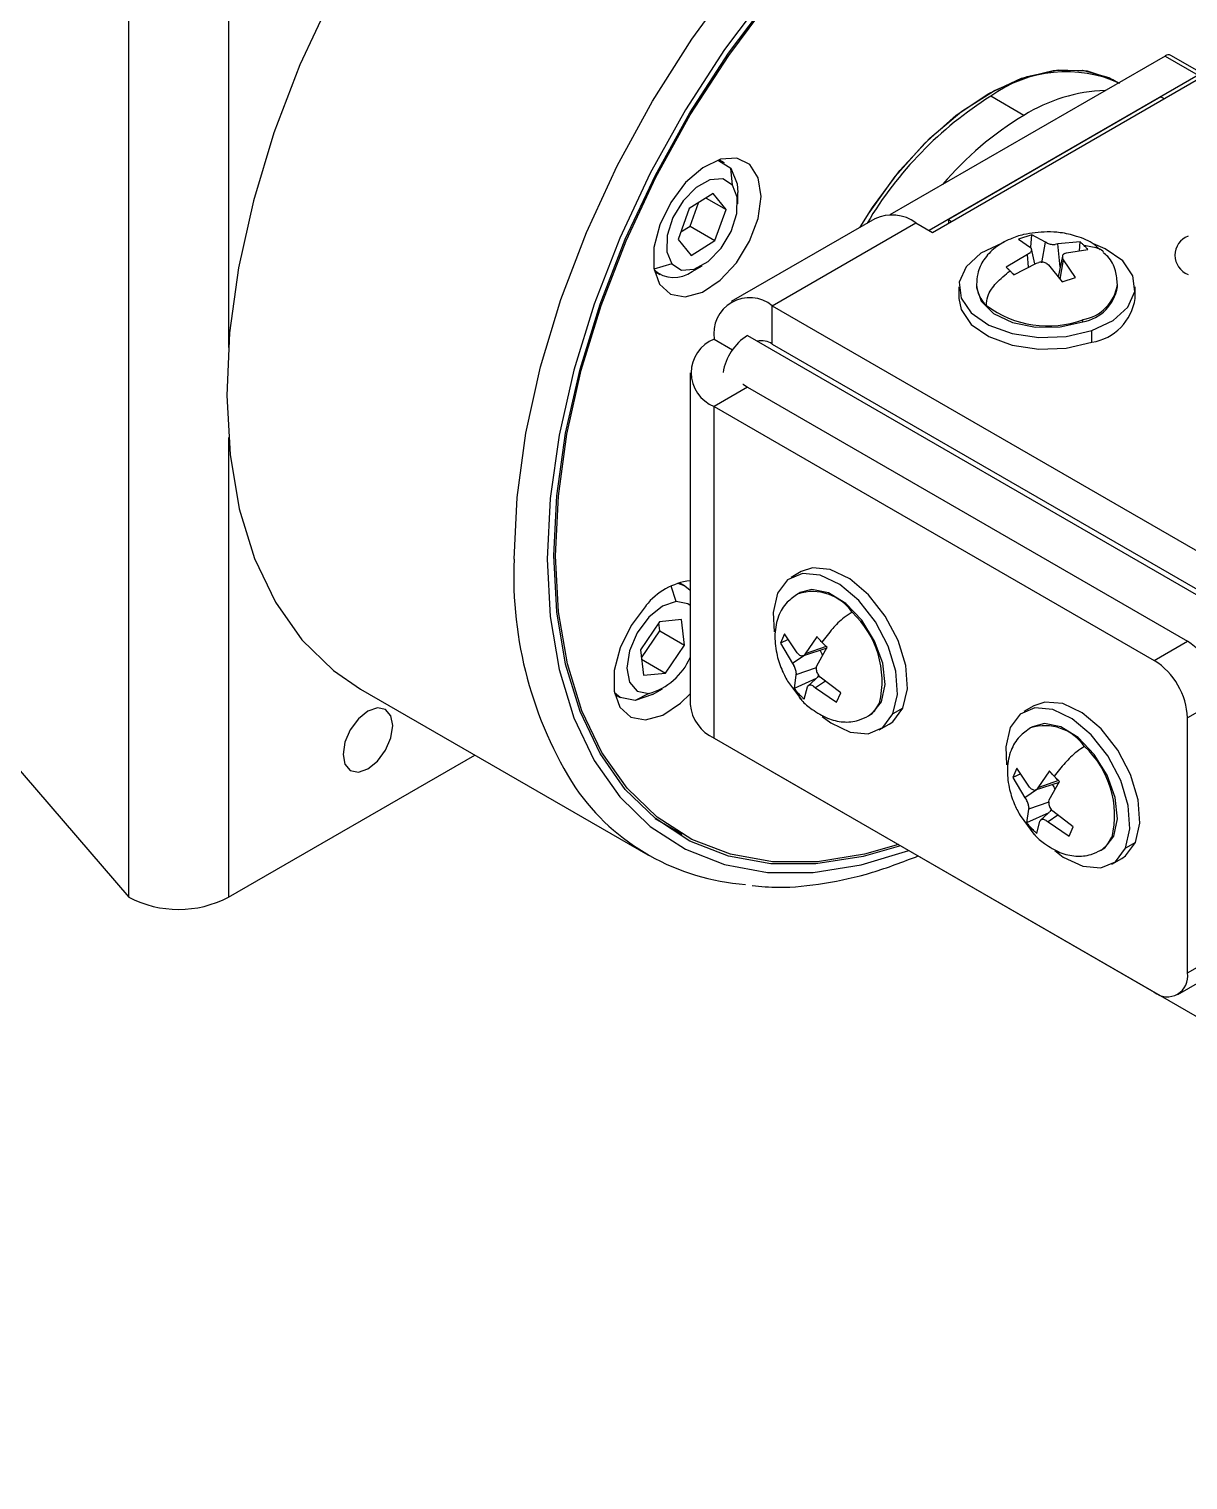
# Model space of a CAD drawing. Header units: millimetres. Extents: x 1258 to 2922, y -135 to 1239.
# Drawn here: x 1367.63 to 1392.3, y 485.38 to 516.27 of the extents above; entities that cross this region are included whole.
import ezdxf

# ---------------------------------------------------------------- set-up
doc = ezdxf.new("R2010")
doc.units = ezdxf.units.MM
doc.header["$LTSCALE"] = 6

msp = doc.modelspace()

# ---------------------------------------------------------------- linework, layer by layer
at = {"color": 7, "linetype": 'Continuous', "lineweight": 25}
for p, q in [((1369.752, 497.79), (1369.752, 520.653)), ((1386.864, 511.945), (1393.935, 516.027)), ((1391.814, 515.7), (1385.954, 512.318)), ((1391.814, 515.7), (1392.521, 515.292)), ((1392.646, 515.305), (1391.939, 515.713)), ((1392.521, 515.292), (1386.793, 511.986)), ((1391.725, 514.833), (1387.2, 512.22)), ((1388.808, 514.435), (1388.101, 514.843)), ((1391.725, 514.833), (1391.796, 514.792)), ((1382.433, 513.426), (1382.319, 513.492)), ((1382.601, 512.953), (1382.568, 513.31)), ((1382.195, 512.772), (1381.685, 512.453)), ((1381.701, 512.078), (1381.879, 512.574)), ((1382.043, 512.676), (1382.468, 512.431)), ((1382.468, 512.431), (1382.195, 512.772)), ((1382.718, 512.552), (1382.718, 512.797)), ((1381.685, 512.453), (1381.448, 511.795)), ((1382.231, 511.772), (1382.468, 512.431)), ((1385.635, 512.236), (1382.577, 510.47)), ((1387.2, 512.22), (1387.27, 512.18)), ((1387.2, 512.22), (1387.2, 512.139)), ((1381.507, 511.958), (1381.701, 512.078)), ((1381.701, 512.078), (1382.231, 511.772)), ((1383.452, 510.384), (1386.51, 512.149)), ((1386.51, 512.149), (1386.864, 511.945)), ((1388.975, 511.894), (1388.692, 511.797)), ((1388.958, 511.632), (1388.975, 511.894)), ((1389.269, 511.736), (1388.975, 511.894)), ((1381.448, 511.795), (1381.721, 511.454)), ((1381.721, 511.454), (1382.231, 511.772)), ((1388.379, 511.727), (1388.344, 511.715)), ((1388.692, 511.797), (1388.948, 511.626)), ((1388.948, 511.626), (1388.969, 511.599)), ((1389.04, 511.274), (1388.971, 511.594)), ((1389.305, 511.715), (1389.269, 511.736)), ((1389.527, 511.698), (1389.475, 511.69)), ((1390.003, 511.743), (1389.527, 511.698)), ((1389.718, 511.512), (1390.171, 511.579)), ((1389.991, 511.553), (1390.003, 511.743)), ((1388.882, 511.477), (1388.43, 511.204)), ((1388.597, 511.041), (1389.073, 511.291)), ((1388.925, 511.501), (1388.882, 511.477)), ((1389.073, 511.291), (1389.125, 511.307)), ((1389.295, 511.282), (1389.331, 511.253)), ((1389.629, 511.442), (1389.534, 511.002)), ((1389.652, 511.363), (1389.632, 511.397)), ((1389.908, 510.986), (1389.652, 511.363)), ((1389.675, 511.495), (1389.718, 511.512)), ((1380.944, 511.111), (1381.059, 511.045)), ((1381.746, 511.113), (1381.958, 511.235)), ((1389.331, 511.253), (1389.625, 510.889)), ((1389.625, 510.889), (1389.908, 510.986)), ((1358.602, 510.759), (1369.752, 497.79)), ((1387.425, 510.784), (1387.425, 510.539)), ((1387.8, 510.832), (1387.8, 510.784)), ((1390.8, 510.784), (1390.8, 510.832)), ((1391.175, 510.539), (1391.175, 510.784)), ((1383.452, 510.384), (1392.821, 504.975)), ((1383.452, 509.567), (1383.452, 510.384)), ((1390.065, 510.039), (1390.065, 510.087)), ((1390.256, 509.608), (1390.256, 509.853)), ((1382.215, 509.669), (1382.604, 509.445)), ((1383.452, 509.567), (1392.821, 504.158)), ((1381.702, 508.955), (1381.702, 501.892)), ((1382.922, 508.649), (1382.215, 508.24)), ((1382.922, 508.649), (1392.291, 503.24)), ((1382.215, 501.177), (1382.215, 508.24)), ((1382.215, 508.24), (1391.584, 502.832)), ((1381.59, 504.421), (1381.475, 504.487)), ((1384.067, 504.722), (1383.855, 504.6)), ((1384.042, 504.275), (1384.001, 504.251)), ((1381.047, 503.653), (1380.643, 503.06)), ((1381.056, 503.461), (1381.034, 503.634)), ((1381.519, 503.7), (1381.047, 503.653)), ((1381.586, 503.155), (1381.519, 503.7)), ((1380.664, 502.887), (1381.056, 503.461)), ((1381.056, 503.461), (1381.586, 503.155)), ((1383.71, 503.398), (1383.623, 503.199)), ((1383.791, 503.276), (1383.623, 503.199)), ((1383.981, 502.99), (1383.71, 503.398)), ((1384.401, 503.336), (1384.154, 502.975)), ((1391.584, 502.832), (1392.291, 503.24)), ((1380.643, 503.06), (1380.71, 502.515)), ((1381.181, 502.562), (1381.586, 503.155)), ((1383.623, 503.199), (1383.881, 502.765)), ((1384.016, 502.956), (1383.981, 502.99)), ((1384.103, 502.932), (1384.62, 503.097)), ((1384.154, 502.975), (1384.13, 502.946)), ((1384.399, 502.719), (1384.617, 503.111)), ((1380.668, 502.859), (1381.181, 502.562)), ((1383.881, 502.765), (1383.912, 502.72)), ((1384.387, 502.677), (1384.399, 502.719)), ((1380.71, 502.515), (1381.181, 502.562)), ((1383.776, 502.389), (1384.072, 501.993)), ((1383.955, 502.522), (1383.915, 502.233)), ((1384.388, 502.448), (1383.915, 502.233)), ((1383.96, 502.56), (1383.955, 502.522)), ((1384.449, 502.502), (1384.21, 502.286)), ((1384.423, 502.479), (1384.438, 502.514)), ((1384.472, 502.476), (1384.435, 502.518)), ((1384.909, 502.144), (1384.472, 502.476)), ((1374.686, 502.22), (1380.803, 498.689)), ((1380.1, 502.106), (1380.215, 502.039)), ((1380.824, 502.129), (1380.531, 501.978)), ((1380.902, 502.107), (1380.531, 501.978)), ((1380.902, 502.107), (1381.115, 502.23)), ((1384.13, 502.008), (1384.199, 502.266)), ((1384.199, 502.266), (1384.217, 502.292)), ((1384.331, 502.281), (1384.373, 502.251)), ((1384.373, 502.251), (1384.821, 501.946)), ((1384.821, 501.946), (1384.909, 502.144)), ((1392.998, 502.015), (1392.291, 501.607)), ((1385.775, 501.948), (1385.734, 501.924)), ((1386.233, 501.813), (1386.021, 501.691)), ((1389.017, 501.865), (1388.805, 501.742)), ((1385.501, 501.653), (1385.542, 501.677)), ((1385.73, 501.352), (1385.942, 501.475)), ((1388.992, 501.418), (1388.951, 501.394)), ((1392.291, 496.177), (1392.291, 501.607)), ((1382.215, 501.177), (1391.584, 495.769)), ((1371.873, 497.79), (1377.116, 500.817)), ((1392.821, 495.054), (1383.452, 500.463)), ((1388.66, 500.54), (1388.573, 500.342)), ((1388.93, 500.133), (1388.66, 500.54)), ((1389.351, 500.479), (1389.104, 500.117)), ((1388.741, 500.418), (1388.573, 500.342)), ((1388.573, 500.342), (1388.831, 499.908)), ((1389.053, 500.075), (1389.569, 500.24)), ((1389.349, 499.861), (1389.566, 500.253)), ((1388.831, 499.908), (1388.862, 499.862)), ((1388.966, 500.099), (1388.93, 500.133)), ((1389.104, 500.117), (1389.08, 500.088)), ((1389.337, 499.82), (1389.349, 499.861)), ((1388.725, 499.532), (1389.022, 499.136)), ((1388.904, 499.665), (1388.864, 499.376)), ((1389.338, 499.59), (1388.864, 499.376)), ((1388.91, 499.703), (1388.904, 499.665)), ((1389.398, 499.645), (1389.16, 499.428)), ((1389.373, 499.622), (1389.388, 499.657)), ((1389.422, 499.619), (1389.385, 499.66)), ((1389.858, 499.287), (1389.422, 499.619)), ((1380.96, 499.464), (1381.531, 499.134)), ((1389.08, 499.15), (1389.149, 499.409)), ((1389.149, 499.409), (1389.167, 499.434)), ((1389.281, 499.424), (1389.323, 499.394)), ((1389.323, 499.394), (1389.771, 499.088)), ((1389.771, 499.088), (1389.858, 499.287)), ((1390.725, 499.09), (1390.683, 499.066)), ((1391.183, 498.956), (1390.971, 498.833)), ((1390.45, 498.795), (1390.492, 498.819)), ((1390.679, 498.495), (1390.892, 498.617)), ((1392.291, 496.177), (1392.998, 496.585)), ((1392.084, 495.719), (1392.791, 496.127))]:
    msp.add_line(p, q, dxfattribs=at)
at = {"color": 8, "linetype": 'Continuous', "lineweight": 25}
for p, q in [((1371.873, 520.653), (1371.873, 509.492)), ((1389.193, 511.299), (1389.269, 511.736)), ((1389.577, 511.201), (1389.527, 511.698)), ((1381.316, 511.273), (1380.933, 511.163)), ((1388.909, 511.205), (1388.882, 511.477)), ((1389.579, 510.946), (1389.652, 511.363)), ((1382.922, 509.751), (1425.133, 485.383)), ((1371.873, 507.579), (1371.873, 497.79)), ((1381.405, 504.086), (1381.296, 504.414)), ((1384.147, 502.946), (1383.881, 502.765)), ((1384.597, 503.129), (1384.154, 502.975)), ((1384.387, 502.673), (1383.955, 502.522)), ((1384.581, 502.393), (1384.373, 502.251)), ((1383.452, 500.463), (1383.452, 500.463)), ((1389.547, 500.272), (1389.104, 500.117)), ((1389.097, 500.089), (1388.831, 499.908)), ((1389.337, 499.816), (1388.904, 499.665)), ((1389.531, 499.536), (1389.323, 499.394))]:
    msp.add_line(p, q, dxfattribs=at)
at = {"color": 7, "linetype": 'Continuous', "lineweight": 25, "flags": 128}
for points in [[(1380.859, 524.921), (1379.745, 524.11), (1378.656, 523.166), (1377.606, 522.102), (1376.608, 520.931), (1375.676, 519.669), (1374.823, 518.333), (1374.06, 516.941), (1373.396, 515.512), (1372.842, 514.064), (1372.404, 512.617), (1372.088, 511.19), (1371.899, 509.803), (1371.838, 508.473), (1371.907, 507.218), (1372.105, 506.056), (1372.429, 505.002), (1372.875, 504.069), (1373.436, 503.27), (1374.107, 502.616), (1374.686, 502.22)], [(1378.803, 505.066), (1378.865, 506.339), (1379.052, 507.667), (1379.359, 509.032), (1379.784, 510.415), (1380.321, 511.798), (1380.962, 513.162), (1381.698, 514.488), (1382.52, 515.759), (1383.417, 516.958)], [(1386.137, 498.913), (1385.416, 498.707), (1384.411, 498.546), (1383.454, 498.545), (1382.559, 498.705), (1381.739, 499.022), (1381.003, 499.493), (1380.363, 500.112), (1379.826, 500.869), (1379.4, 501.756), (1379.091, 502.759), (1378.903, 503.866), (1378.838, 505.06), (1378.898, 506.327), (1379.081, 507.649), (1379.385, 509.008), (1379.806, 510.386), (1380.338, 511.763), (1380.974, 513.123), (1381.706, 514.445), (1382.523, 515.713), (1383.415, 516.908)], [(1385.324, 512.056), (1385.588, 512.478), (1386.168, 513.26), (1386.807, 513.95), (1387.486, 514.526), (1388.183, 514.968), (1388.874, 515.264), (1389.538, 515.403), (1390.154, 515.381), (1390.702, 515.199), (1390.825, 515.13)], [(1385.324, 512.056), (1385.497, 512.338), (1386.065, 513.133), (1386.695, 513.84), (1387.369, 514.437), (1388.064, 514.903), (1388.758, 515.225), (1389.428, 515.391), (1390.054, 515.396), (1390.614, 515.241), (1390.825, 515.13)], [(1381.606, 513.004), (1381.289, 512.584), (1381.056, 512.105), (1380.932, 511.621), (1380.93, 511.183), (1381.052, 510.84), (1381.283, 510.628), (1381.599, 510.57), (1381.965, 510.673), (1382.342, 510.925), (1382.689, 511.299), (1382.968, 511.755), (1383.15, 512.243), (1383.213, 512.71), (1383.152, 513.106), (1382.974, 513.388), (1382.696, 513.525), (1382.35, 513.502), (1381.974, 513.322), (1381.606, 513.004)], [(1382.284, 513.481), (1382.306, 513.476), (1382.568, 513.31)], [(1382.568, 513.31), (1382.704, 512.98), (1382.718, 512.797)], [(1382.601, 512.953), (1382.396, 513.083), (1382.125, 513.066), (1381.829, 512.903), (1381.552, 512.62), (1381.337, 512.26), (1381.217, 511.878), (1381.209, 511.531), (1381.316, 511.273)], [(1381.316, 511.273), (1381.52, 511.143), (1381.791, 511.16), (1382.088, 511.323), (1382.364, 511.606), (1382.579, 511.966), (1382.7, 512.348), (1382.707, 512.695), (1382.601, 512.953)], [(1388.344, 511.715), (1387.892, 511.499), (1387.578, 511.212), (1387.433, 510.884), (1387.471, 510.546), (1387.687, 510.232), (1388.062, 509.971), (1388.557, 509.79), (1389.126, 509.706), (1389.711, 509.728), (1390.256, 509.853)], [(1390.256, 509.853), (1390.708, 510.069), (1391.022, 510.355), (1391.167, 510.683), (1391.129, 511.021), (1390.913, 511.336), (1390.538, 511.596), (1390.293, 511.702)], [(1387.8, 510.784), (1387.8, 510.774), (1387.897, 510.478), (1388.162, 510.219), (1388.565, 510.029), (1389.057, 509.929), (1389.578, 509.933), (1390.065, 510.039)], [(1387.425, 510.539), (1387.471, 510.301), (1387.687, 509.987), (1388.062, 509.726), (1388.557, 509.545), (1389.126, 509.461), (1389.711, 509.483), (1390.256, 509.608)], [(1382.826, 508.716), (1382.828, 508.714), (1382.922, 508.649)], [(1386.183, 498.886), (1385.384, 498.657), (1384.376, 498.499), (1383.417, 498.501), (1382.52, 498.665), (1381.698, 498.987), (1380.962, 499.463), (1380.321, 500.087), (1379.784, 500.85), (1379.359, 501.743), (1379.052, 502.752), (1378.865, 503.865), (1378.803, 505.066)], [(1386.233, 501.813), (1386.327, 502.226), (1386.291, 502.723), (1386.13, 503.258), (1385.858, 503.777), (1385.503, 504.229), (1385.099, 504.571), (1384.686, 504.768), (1384.304, 504.803), (1384.067, 504.722)], [(1381.441, 504.476), (1381.589, 504.421), (1381.702, 504.33)], [(1386.021, 501.691), (1386.115, 502.103), (1386.079, 502.601), (1385.918, 503.135), (1385.646, 503.654), (1385.291, 504.107), (1384.887, 504.448), (1384.474, 504.646), (1384.092, 504.68), (1383.778, 504.547), (1383.564, 504.261)], [(1383.564, 504.261), (1383.47, 503.849), (1383.49, 503.437)], [(1385.775, 501.948), (1385.852, 502.319), (1385.802, 502.77), (1385.629, 503.245), (1385.356, 503.688), (1385.015, 504.045), (1384.646, 504.273), (1384.296, 504.345), (1384.042, 504.275)], [(1380.763, 503.999), (1380.445, 503.578), (1380.212, 503.1), (1380.088, 502.616), (1380.086, 502.178), (1380.208, 501.835), (1380.439, 501.622), (1380.755, 501.565), (1381.121, 501.667), (1381.498, 501.919), (1381.702, 502.12)], [(1381.405, 504.086), (1381.114, 503.985), (1380.823, 503.75), (1380.576, 503.417), (1380.412, 503.037), (1380.354, 502.668), (1380.412, 502.366), (1380.577, 502.176), (1380.824, 502.129)], [(1381.702, 504.004), (1381.651, 504.039), (1381.405, 504.086)], [(1380.531, 501.978), (1380.215, 502.039), (1380.093, 502.141)], [(1374.313, 500.831), (1374.353, 500.62), (1374.468, 500.488), (1374.64, 500.455), (1374.843, 500.525), (1375.046, 500.689), (1375.218, 500.921), (1375.333, 501.186), (1375.373, 501.444), (1375.333, 501.655), (1375.218, 501.787), (1375.046, 501.821), (1374.843, 501.75), (1374.64, 501.586), (1374.468, 501.354), (1374.353, 501.089), (1374.313, 500.831)], [(1384.514, 501.639), (1384.698, 501.503), (1385.111, 501.306), (1385.493, 501.272), (1385.807, 501.404), (1386.021, 501.691)], [(1385.542, 501.677), (1385.579, 501.7), (1385.775, 501.948)], [(1385.942, 501.475), (1386.019, 501.527), (1386.233, 501.813)], [(1390.971, 498.833), (1391.064, 499.246), (1391.029, 499.743), (1390.868, 500.278), (1390.596, 500.797), (1390.241, 501.249), (1389.837, 501.591), (1389.423, 501.789), (1389.041, 501.823), (1388.728, 501.69), (1388.514, 501.404)], [(1391.183, 498.956), (1391.277, 499.368), (1391.241, 499.866), (1391.08, 500.4), (1390.808, 500.919), (1390.453, 501.372), (1390.049, 501.713), (1389.636, 501.911), (1389.253, 501.945), (1389.017, 501.865)], [(1385.501, 501.653), (1385.506, 501.656), (1385.524, 501.667)], [(1388.514, 501.404), (1388.42, 500.991), (1388.436, 500.607)], [(1390.725, 499.09), (1390.802, 499.462), (1390.751, 499.912), (1390.579, 500.388), (1390.306, 500.831), (1389.964, 501.188), (1389.596, 501.416), (1389.246, 501.487), (1388.992, 501.418)], [(1390.492, 498.819), (1390.529, 498.843), (1390.725, 499.09)], [(1390.892, 498.617), (1390.968, 498.669), (1391.183, 498.956)], [(1389.464, 498.782), (1389.647, 498.646), (1390.061, 498.448), (1390.443, 498.414), (1390.756, 498.547), (1390.971, 498.833)], [(1390.45, 498.795), (1390.456, 498.799), (1390.473, 498.809)]]:
    msp.add_lwpolyline(points, dxfattribs=at)
at = {"color": 8, "linetype": 'Continuous', "lineweight": 25, "flags": 128}
for points in [[(1377.954, 504.984), (1378.018, 506.301), (1378.207, 507.673), (1378.52, 509.084), (1378.952, 510.514), (1379.498, 511.945), (1380.15, 513.359), (1380.901, 514.737), (1381.74, 516.061), (1382.656, 517.313), (1383.638, 518.478), (1384.673, 519.541), (1385.746, 520.486), (1386.845, 521.303), (1387.955, 521.98), (1389.061, 522.509), (1390.149, 522.883), (1391.205, 523.096), (1392.214, 523.146), (1392.483, 523.132)], [(1383.346, 517.058), (1382.436, 515.842), (1381.601, 514.551), (1380.853, 513.204), (1380.203, 511.819), (1379.658, 510.415), (1379.226, 509.011), (1378.914, 507.625), (1378.725, 506.277), (1378.661, 504.984)], [(1378.661, 504.984), (1378.725, 503.765), (1378.914, 502.635), (1379.226, 501.61), (1379.658, 500.704), (1380.203, 499.929), (1380.853, 499.295), (1381.601, 498.812), (1382.436, 498.485), (1383.346, 498.319), (1384.32, 498.316), (1385.343, 498.477), (1386.361, 498.783)], [(1385.524, 501.667), (1385.637, 501.767), (1385.734, 501.924)], [(1390.473, 498.809), (1390.587, 498.91), (1390.683, 499.066)]]:
    msp.add_lwpolyline(points, dxfattribs=at)
at = {"color": 7, "linetype": 'Continuous', "lineweight": 25}
for centre, radius, start, end in [((1391.887, 515.598), 0.126, 65.6929, 125.6176), ((1389.709, 512.627), 2.738, 65.3474, 125.9631), ((1392.383, 508.043), 8.036, 122.1954, 149.3436), ((1390.653, 511.503), 3.464, 91.8694, 122.1681), ((1392.452, 508.387), 7.061, 121.0622, 139.5661), ((1385.998, 511.434), 0.88, 54.3824, 114.3071), ((1392.46, 511.457), 0.437, 110.7834, 249.2166), ((1381.362, 511.619), 0.636, 228.0214, 307.2426), ((1389.898, 510.939), 0.915, 280.5206, 350.2454), ((1382.969, 509.791), 0.764, 50.7967, 189.214), ((1389.316, 512.124), 2.171, 233.0199, 290.1979), ((1390.088, 510.692), 1.098, 278.8137, 351.9523), ((1383.561, 508.765), 1.175, 122.9448, 170.3789), ((1382.486, 508.955), 0.764, 110.7834, 249.2166), ((1383.223, 509.235), 0.404, 55.4569, 102.7655), ((1381.879, 503.117), 1.423, 97.1582, 141.6991), ((1383.789, 502.391), 2, 346.4969, 47.1215), ((1391.463, 501.945), 1.537, 2.6055, 57.3945), ((1384.024, 502.763), 0.529, 19.5103, 32.7631), ((1380.461, 503.435), 1.355, 285.5454, 336.3182), ((1390.756, 501.537), 1.537, 2.6055, 57.3945), ((1382.578, 501.979), 0.88, 185.6948, 245.6253), ((1388.739, 499.533), 2, 346.4969, 47.1215), ((1388.974, 499.905), 0.529, 19.5103, 32.7631), ((1383.215, 502.867), 4.816, 214.801, 265.9996), ((1370.813, 499.837), 2.306, 242.6097, 297.3903), ((1391.86, 496.107), 0.437, 230.7967, 9.214)]:
    msp.add_arc(centre, radius, start, end, dxfattribs=at)
at = {"color": 8, "linetype": 'Continuous', "lineweight": 25}
for centre, radius, start, end in [((1388.416, 510.853), 0.616, 182.0253, 228.7871), ((1389.915, 510.969), 0.895, 279.6811, 351.629), ((1386.374, 504.635), 8.427, 177.6256, 212.4164), ((1384.309, 503.277), 1.021, 34.5646, 107.5318), ((1389.258, 500.42), 1.021, 34.5646, 107.5318)]:
    msp.add_arc(centre, radius, start, end, dxfattribs=at)
at = {"color": 7, "linetype": 'Continuous', "lineweight": 25}
for points, knots in [([(1389.3, 511.957), (1389.132, 511.946), (1388.861, 511.928), (1388.483, 511.799), (1388.183, 511.628), (1387.947, 511.379), (1387.819, 511.108), (1387.805, 510.91), (1387.8, 510.832)], [0, 0, 0, 0, 0.22537, 0.362542, 0.544663, 0.721288, 0.889007, 1, 1, 1, 1]), ([(1390.43, 511.575), (1390.389, 511.614), (1390.257, 511.741), (1389.957, 511.861), (1389.609, 511.946), (1389.395, 511.954), (1389.3, 511.957)], [0, 0, 0, 0, 0.149573, 0.492604, 0.776666, 1, 1, 1, 1]), ([(1388.925, 511.501), (1388.934, 511.509), (1388.953, 511.524), (1388.969, 511.549), (1388.976, 511.575), (1388.971, 511.591), (1388.969, 511.599)], [0, 0, 0, 0, 0.250273, 0.5, 0.749727, 1, 1, 1, 1]), ([(1389.305, 511.715), (1389.317, 511.71), (1389.342, 511.7), (1389.385, 511.692), (1389.43, 511.687), (1389.46, 511.689), (1389.475, 511.69)], [0, 0, 0, 0, 0.250273, 0.5, 0.749727, 1, 1, 1, 1]), ([(1390.088, 511.666), (1390.072, 511.681), (1390.044, 511.708), (1390.015, 511.732), (1390.003, 511.743)], [0, 0, 0, 0, 0.559869, 1, 1, 1, 1]), ([(1390.171, 511.579), (1390.155, 511.596), (1390.128, 511.626), (1390.1, 511.654), (1390.088, 511.666)], [0, 0, 0, 0, 0.560075, 1, 1, 1, 1]), ([(1390.499, 511.527), (1390.495, 511.533), (1390.467, 511.572), (1390.326, 511.624), (1390.186, 511.649), (1390.088, 511.666)], [0, 0, 0, 0, 0.056497, 0.336991, 1, 1, 1, 1]), ([(1389.295, 511.282), (1389.283, 511.288), (1389.259, 511.3), (1389.216, 511.309), (1389.17, 511.313), (1389.14, 511.309), (1389.125, 511.307)], [0, 0, 0, 0, 0.250273, 0.5, 0.749727, 1, 1, 1, 1]), ([(1389.675, 511.495), (1389.666, 511.489), (1389.647, 511.476), (1389.631, 511.452), (1389.624, 511.425), (1389.629, 511.406), (1389.632, 511.397)], [0, 0, 0, 0, 0.250273, 0.5, 0.749727, 1, 1, 1, 1]), ([(1390.8, 510.832), (1390.791, 510.931), (1390.769, 511.157), (1390.655, 511.387), (1390.527, 511.491), (1390.492, 511.52)], [0, 0, 0, 0, 0.36304, 0.825351, 1, 1, 1, 1]), ([(1388.01, 510.39), (1388.014, 510.453), (1388.022, 510.567), (1388.107, 510.734), (1388.268, 510.923), (1388.412, 511.043), (1388.513, 511.127)], [0, 0, 0, 0, 0.233001, 0.418435, 0.591328, 1, 1, 1, 1]), ([(1388.43, 511.204), (1388.445, 511.19), (1388.472, 511.166), (1388.5, 511.139), (1388.513, 511.127)], [0, 0, 0, 0, 0.560075, 1, 1, 1, 1]), ([(1388.513, 511.127), (1388.528, 511.111), (1388.556, 511.084), (1388.585, 511.054), (1388.597, 511.041)], [0, 0, 0, 0, 0.559869, 1, 1, 1, 1]), ([(1384.001, 504.251), (1383.919, 504.194), (1383.731, 504.063), (1383.563, 503.771), (1383.49, 503.4), (1383.527, 503.007), (1383.632, 502.662), (1383.732, 502.472), (1383.776, 502.389)], [0, 0, 0, 0, 0.141423, 0.321525, 0.516844, 0.711735, 0.873078, 1, 1, 1, 1]), ([(1385.15, 503.856), (1385.095, 503.823), (1384.996, 503.762), (1384.85, 503.633), (1384.685, 503.453), (1384.579, 503.317), (1384.505, 503.222)], [0, 0, 0, 0, 0.233001, 0.418435, 0.591328, 1, 1, 1, 1]), ([(1384.505, 503.222), (1384.485, 503.243), (1384.45, 503.281), (1384.416, 503.319), (1384.401, 503.336)], [0, 0, 0, 0, 0.559869, 1, 1, 1, 1]), ([(1384.016, 502.956), (1384.026, 502.949), (1384.047, 502.936), (1384.077, 502.929), (1384.106, 502.931), (1384.122, 502.941), (1384.13, 502.946)], [0, 0, 0, 0, 0.250273, 0.5, 0.749727, 1, 1, 1, 1]), ([(1384.617, 503.111), (1384.595, 503.131), (1384.557, 503.168), (1384.521, 503.205), (1384.505, 503.222)], [0, 0, 0, 0, 0.560075, 1, 1, 1, 1]), ([(1383.96, 502.56), (1383.96, 502.572), (1383.959, 502.596), (1383.949, 502.637), (1383.934, 502.68), (1383.919, 502.706), (1383.912, 502.72)], [0, 0, 0, 0, 0.250273, 0.5, 0.749727, 1, 1, 1, 1]), ([(1384.387, 502.677), (1384.386, 502.665), (1384.385, 502.639), (1384.394, 502.598), (1384.41, 502.556), (1384.427, 502.53), (1384.435, 502.518)], [0, 0, 0, 0, 0.2502728, 0.5, 0.7497272, 1, 1, 1, 1]), ([(1384.331, 502.281), (1384.32, 502.287), (1384.297, 502.299), (1384.266, 502.306), (1384.237, 502.305), (1384.224, 502.296), (1384.217, 502.292)], [0, 0, 0, 0, 0.250273, 0.5, 0.749727, 1, 1, 1, 1]), ([(1383.915, 502.233), (1383.933, 502.211), (1383.967, 502.172), (1384.003, 502.134), (1384.018, 502.117)], [0, 0, 0, 0, 0.560075, 1, 1, 1, 1]), ([(1384.018, 502.117), (1384.039, 502.097), (1384.075, 502.059), (1384.113, 502.023), (1384.13, 502.008)], [0, 0, 0, 0, 0.559869, 1, 1, 1, 1]), ([(1384.072, 501.993), (1384.074, 501.992), (1384.136, 501.908), (1384.326, 501.766), (1384.618, 501.585), (1384.953, 501.506), (1385.251, 501.53), (1385.43, 501.618), (1385.501, 501.653)], [0, 0, 0, 0, 0.0039943, 0.1801947, 0.4143458, 0.6414571, 0.8571338, 1, 1, 1, 1]), ([(1388.951, 501.394), (1388.868, 501.336), (1388.681, 501.206), (1388.513, 500.913), (1388.439, 500.543), (1388.477, 500.15), (1388.582, 499.805), (1388.681, 499.615), (1388.725, 499.532)], [0, 0, 0, 0, 0.141423, 0.321525, 0.516844, 0.711735, 0.873078, 1, 1, 1, 1]), ([(1390.099, 500.999), (1390.045, 500.965), (1389.946, 500.904), (1389.8, 500.775), (1389.635, 500.596), (1389.529, 500.46), (1389.455, 500.364)], [0, 0, 0, 0, 0.233001, 0.418435, 0.591328, 1, 1, 1, 1]), ([(1389.455, 500.364), (1389.435, 500.385), (1389.399, 500.423), (1389.366, 500.462), (1389.351, 500.479)], [0, 0, 0, 0, 0.559869, 1, 1, 1, 1]), ([(1389.566, 500.253), (1389.545, 500.274), (1389.507, 500.31), (1389.471, 500.348), (1389.455, 500.364)], [0, 0, 0, 0, 0.560075, 1, 1, 1, 1]), ([(1388.91, 499.703), (1388.91, 499.715), (1388.909, 499.739), (1388.899, 499.78), (1388.883, 499.822), (1388.869, 499.849), (1388.862, 499.862)], [0, 0, 0, 0, 0.250273, 0.5, 0.749727, 1, 1, 1, 1]), ([(1388.966, 500.099), (1388.976, 500.092), (1388.997, 500.079), (1389.027, 500.071), (1389.056, 500.073), (1389.072, 500.083), (1389.08, 500.088)], [0, 0, 0, 0, 0.250273, 0.5, 0.749727, 1, 1, 1, 1]), ([(1389.337, 499.82), (1389.336, 499.807), (1389.335, 499.782), (1389.344, 499.74), (1389.36, 499.698), (1389.377, 499.673), (1389.385, 499.66)], [0, 0, 0, 0, 0.2502728, 0.5, 0.7497272, 1, 1, 1, 1]), ([(1388.864, 499.376), (1388.883, 499.354), (1388.917, 499.315), (1388.952, 499.277), (1388.968, 499.26)], [0, 0, 0, 0, 0.560075, 1, 1, 1, 1]), ([(1388.968, 499.26), (1388.988, 499.239), (1389.025, 499.202), (1389.063, 499.166), (1389.08, 499.15)], [0, 0, 0, 0, 0.559869, 1, 1, 1, 1]), ([(1389.281, 499.424), (1389.269, 499.43), (1389.247, 499.442), (1389.215, 499.449), (1389.187, 499.447), (1389.173, 499.439), (1389.167, 499.434)], [0, 0, 0, 0, 0.250273, 0.5, 0.749727, 1, 1, 1, 1]), ([(1389.022, 499.136), (1389.024, 499.134), (1389.086, 499.051), (1389.276, 498.908), (1389.568, 498.728), (1389.903, 498.649), (1390.201, 498.673), (1390.379, 498.761), (1390.45, 498.795)], [0, 0, 0, 0, 0.0039943, 0.1801947, 0.4143458, 0.6414571, 0.8571338, 1, 1, 1, 1]), ([(1383.022, 498.037), (1383.207, 498.021), (1383.704, 497.977), (1384.563, 498.071), (1385.558, 498.284), (1386.231, 498.544), (1386.558, 498.67)], [0, 0, 0, 0, 0.167258, 0.448813, 0.732942, 1, 1, 1, 1])]:
    msp.add_open_spline(points, degree=3, knots=knots, dxfattribs=at)
at = {"color": 8, "linetype": 'Continuous', "lineweight": 25}
for points in [[(1384.072, 501.993), (1384.072, 501.994), (1384.033, 502.016), (1384.026, 502.067), (1384.018, 502.117)], [(1389.022, 499.136), (1389.021, 499.136), (1388.983, 499.159), (1388.975, 499.21), (1388.968, 499.26)]]:
    msp.add_open_spline(points, degree=3, knots=[0, 0, 0, 0, 0.021451, 1, 1, 1, 1], dxfattribs=at)

doc.saveas('drawing.dxf')
